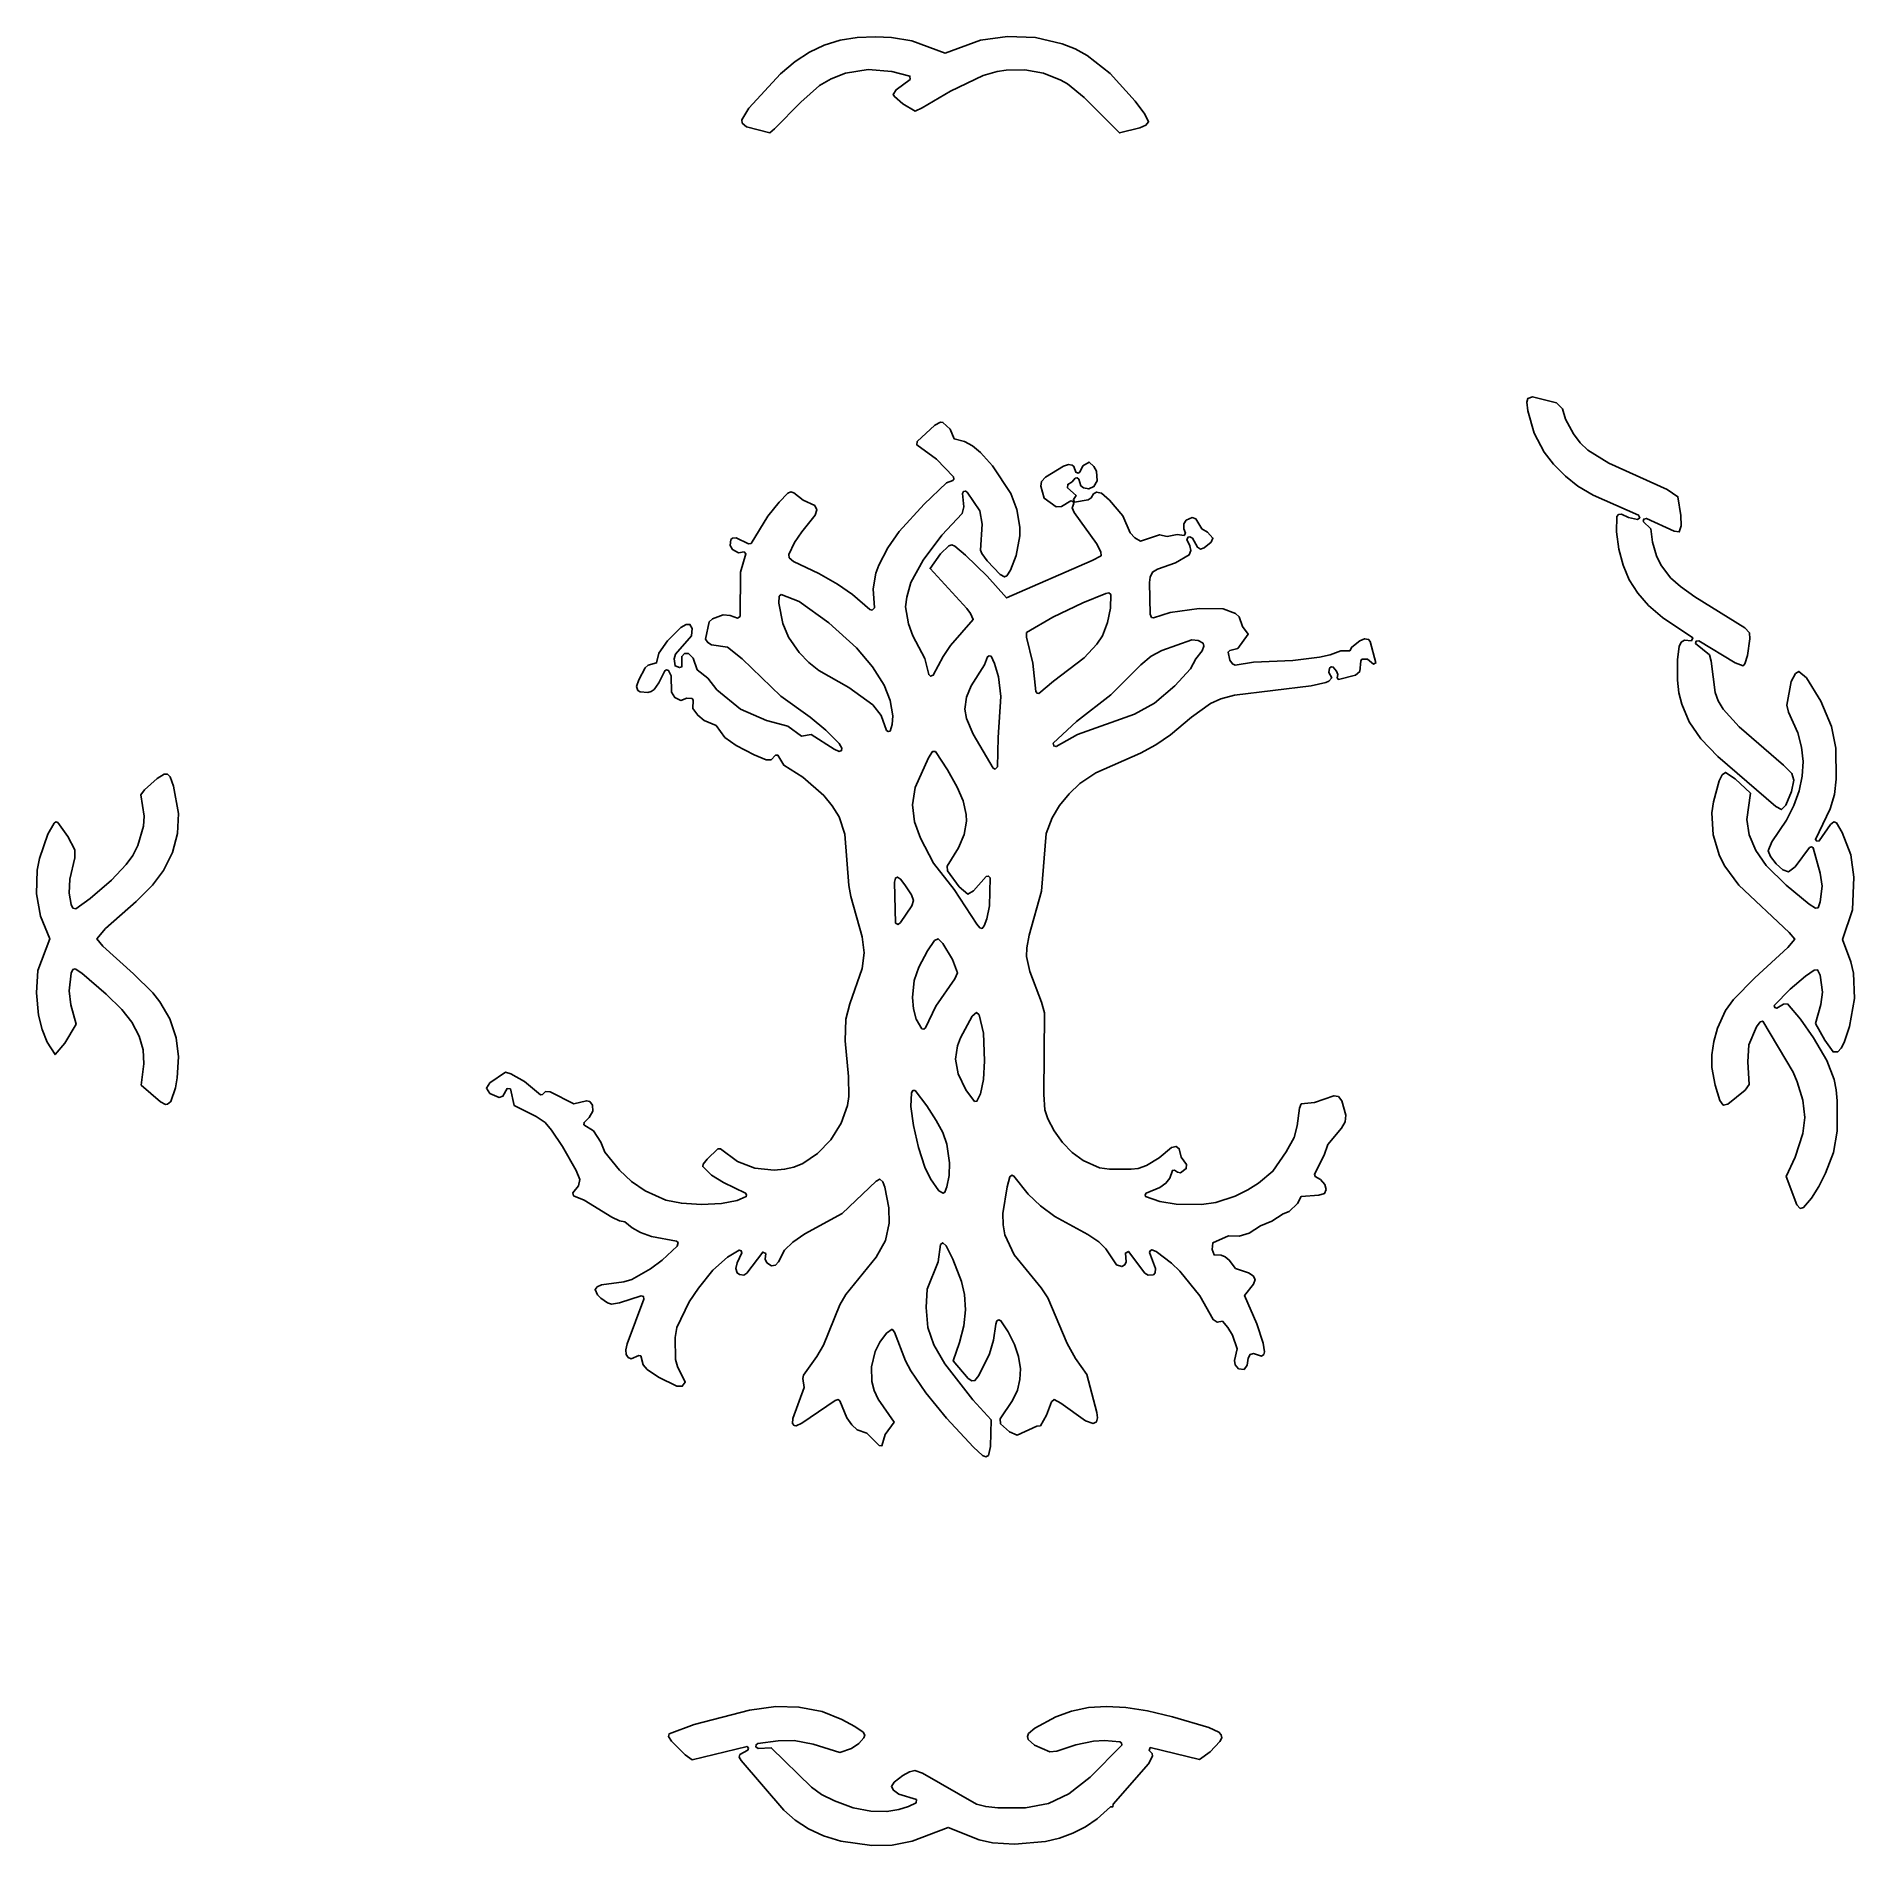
# Model space of a CAD drawing. Header units: metres. Extents: x 5 to 295, y 5 to 294.
import ezdxf

# ---------------------------------------------------------------- set-up
doc = ezdxf.new("R2010")
doc.units = ezdxf.units.M

msp = doc.modelspace()

# ---------------------------------------------------------------- linework, layer by layer
at = {"layer": 'CUT'}
for points in [[(121.8857, 279.0436), (118.1233, 280.0057), (117.4313, 280.5941), (117.3914, 281.1116), (118.5281, 282.9462), (123.5919, 288.4473), (125.8907, 290.397), (128.1975, 291.9381), (130.5641, 293.0367), (133.1006, 293.822), (135.8227, 294.2337), (138.7355, 294.3502), (141.2756, 294.2599), (144.5296, 293.7029), (149.8605, 291.776), (155.4959, 293.8113), (159.8152, 294.4368), (164.2869, 294.2573), (168.565, 293.2609), (170.6154, 292.4313), (172.5669, 291.3795), (176.2417, 288.498), (180.2247, 284.1031), (181.7956, 282.025), (182.3775, 280.7813), (181.9447, 280.2339), (180.9877, 279.8251), (177.7493, 279.0067), (172.0543, 284.679), (169.4359, 286.8387), (168.353, 287.453), (165.5797, 288.54), (162.6189, 289.0686), (159.6438, 289.0368), (158.165, 288.832), (155.9191, 288.2072), (150.7489, 285.6964), (146.218, 283.0074), (145.0723, 282.5083), (143.0998, 283.636), (141.773, 284.8148), (141.5899, 285.1727), (142.0214, 285.9001), (144.2825, 287.552), (144.2339, 288.0968), (141.3512, 288.836), (137.5773, 289.1552), (133.9584, 288.5426), (131.6501, 287.6304), (129.8032, 286.5653), (126.8304, 283.9159), (122.6197, 279.6782), (121.8857, 279.0436)], [(260.4633, 217.2365), (260.8544, 217.5438), (260.6602, 217.9687), (253.4221, 221.1452), (250.9683, 222.5919), (248.9511, 224.1912), (247.076, 226.0948), (245.5586, 228.0032), (243.9724, 231.0578), (242.956, 234.609), (242.779, 236.0254), (242.9473, 236.5919), (243.7061, 236.8365), (247.5516, 235.8717), (248.4716, 234.9498), (248.9619, 233.2966), (250.2306, 230.9653), (251.3037, 229.4903), (252.5313, 228.3519), (255.9204, 226.2687), (265.2204, 222.0286), (266.9312, 220.8831), (267.4268, 217.8848), (267.4552, 216.2238), (267.16, 215.2768), (266.3238, 215.3993), (261.8954, 217.4327), (261.4773, 217.3189), (261.4071, 216.924), (262.5959, 215.7563), (262.8551, 213.6633), (263.5405, 211.4656), (264.2172, 210.028), (265.7741, 207.9319), (267.3353, 206.5418), (269.6385, 204.9078), (277.6084, 199.9554), (278.386, 199.1467), (278.442, 198.1799), (278.0303, 195.5561), (277.6411, 194.2021), (277.3358, 193.857), (276.1027, 194.3806), (270.2736, 197.881), (269.875, 197.8329), (269.7301, 197.4585), (271.9581, 195.6206), (272.2311, 194.6346), (272.8698, 189.6105), (273.3837, 188.2967), (274.1729, 186.9848), (276.7164, 184.1282), (283.7982, 178.0125), (285.1331, 176.6584), (285.4733, 175.6359), (285.0793, 173.8024), (284.1937, 171.6479), (283.4623, 170.9104), (282.5814, 171.4003), (273.3352, 179.3853), (270.6105, 182.2271), (268.7502, 184.9312), (267.5493, 187.7732), (267.0704, 189.5928), (266.8605, 191.5923), (266.8602, 194.9083), (267.155, 196.9924), (267.4604, 197.6466), (267.9804, 197.991), (269.0819, 197.8573), (269.3057, 198.3564), (264.4692, 201.5889), (262.2458, 203.5137), (260.516, 205.4793), (259.1634, 207.5949), (258.1639, 209.955), (257.515, 212.5025), (257.1364, 215.298), (257.2037, 217.7132), (257.4342, 218.0437), (257.9468, 218.1197), (259.0493, 217.5743), (260.4633, 217.2365)], [(80.4516, 126.3246), (79.9117, 126.3827), (79.2082, 125.1435), (78.6435, 124.9463), (77.1391, 125.5682), (76.5778, 126.4263), (77.1116, 127.2661), (79.609, 128.9664), (80.4905, 128.7102), (82.6903, 127.4785), (85.2141, 125.3651), (85.5367, 125.4128), (86.0135, 125.8841), (86.7693, 125.8285), (90.5395, 123.9247), (92.565, 124.3953), (93.0968, 124.3109), (93.5433, 123.6854), (93.5993, 122.7232), (93.0012, 121.7388), (92.1828, 120.9381), (92.1433, 120.578), (93.6756, 119.6082), (94.8654, 117.7683), (95.5234, 116.1975), (97.8588, 113.3169), (99.782, 111.4831), (101.9521, 110.0103), (105.2265, 108.5449), (107.7329, 108.0203), (110.9303, 107.847), (114.1332, 107.9911), (116.6615, 108.4761), (118.0871, 109.1071), (118.1598, 109.3927), (117.9808, 109.6692), (114.4336, 111.3296), (112.5685, 112.5454), (111.1528, 113.8782), (111.2319, 114.2994), (111.8626, 115.0863), (113.5291, 116.7063), (113.9742, 116.7403), (116.708, 114.7191), (119.4716, 113.6487), (122.5714, 113.2974), (124.2058, 113.4741), (125.7086, 113.8156), (127.1425, 114.3892), (129.4851, 115.9578), (131.5965, 118.178), (133.2379, 120.8161), (134.2612, 123.6295), (134.4686, 125.0987), (134.4377, 128.2913), (133.8817, 134.0033), (134.0291, 137.4223), (134.6263, 139.8751), (136.6049, 145.5457), (136.9559, 148.0105), (136.6366, 150.6155), (134.7916, 157.0335), (134.4972, 158.7781), (133.8578, 166.9687), (132.9466, 169.7783), (131.8335, 171.5373), (130.4743, 173.1545), (127.1495, 176.0745), (124.0853, 177.992), (123.1654, 179.586), (122.7425, 179.6026), (122.0843, 178.892), (121.2803, 178.8925), (119.3328, 179.6598), (116.5073, 181.1305), (114.6677, 182.4577), (113.264, 184.3438), (111.3922, 185.1548), (110.3483, 185.9864), (109.5701, 187.044), (109.5899, 188.4027), (109.4492, 188.6662), (108.589, 188.7007), (107.6543, 188.3455), (106.6595, 188.8272), (106.1761, 189.6933), (106.1148, 192.3029), (105.6838, 193.1361), (105.3342, 193.2378), (105.0634, 193.0952), (104.1542, 191.1411), (103.38, 190.0969), (102.9296, 189.7756), (102.3806, 189.6337), (101.1246, 189.733), (100.7506, 189.9662), (100.573, 190.606), (100.9098, 191.6535), (101.9485, 193.5642), (102.4064, 193.9956), (103.7704, 194.3451), (104.132, 195.9302), (105.4904, 197.8968), (107.6487, 199.9954), (108.5042, 200.4999), (109.0913, 200.5073), (109.4585, 199.8656), (109.3337, 198.6653), (106.7953, 195.7687), (106.5577, 194.9992), (106.73, 193.8758), (107.4391, 193.6027), (107.7875, 193.7132), (107.7964, 195.3768), (108.2227, 195.8348), (108.844, 195.8318), (109.6135, 195.1201), (110.2696, 193.25), (111.9408, 191.9011), (113.3772, 190.0605), (117.1891, 186.9703), (121.347, 185.1435), (124.7295, 184.2407), (126.9348, 182.6677), (128.4813, 182.8916), (132.145, 180.5506), (132.9424, 180.2171), (133.3168, 180.3483), (133.3827, 180.7394), (132.9119, 181.4659), (130.7952, 183.6154), (128.2906, 185.6847), (123.6053, 189.0469), (117.4261, 195.0205), (115.1072, 196.8416), (112.5524, 197.2435), (111.9543, 197.5939), (111.5911, 198.1244), (112.153, 200.8909), (112.6813, 201.3882), (114.3963, 202.0362), (115.5402, 201.9412), (116.696, 201.4903), (117.0998, 201.7762), (117.1821, 208.8562), (118.0433, 211.7605), (117.7571, 212.0934), (116.832, 211.9378), (115.875, 212.452), (115.5421, 213.123), (115.6525, 214.0488), (115.8791, 214.296), (116.4651, 214.3369), (118.4665, 213.3513), (118.8728, 213.4122), (121.5665, 217.7802), (123.3334, 220.0171), (124.7487, 221.4714), (125.2293, 221.6934), (125.677, 221.5453), (127.1654, 220.3372), (129.0307, 219.5142), (129.3795, 218.8217), (129.0846, 217.9464), (126.9472, 215.3086), (125.7976, 213.5689), (124.8834, 211.6445), (124.9445, 211.1574), (125.6676, 210.5677), (129.6684, 208.6379), (132.687, 206.9214), (135.0756, 205.269), (137.8419, 202.8967), (138.2174, 202.7832), (138.5581, 203.1424), (138.3642, 206.1796), (138.8071, 208.662), (139.2696, 209.9855), (140.7156, 212.7266), (142.5473, 215.3242), (146.5053, 219.722), (150.0926, 223.1044), (151.0908, 223.4805), (151.274, 223.721), (151.1839, 224.0822), (148.4702, 226.8763), (145.3464, 229.1809), (145.4223, 229.7135), (148.2202, 232.306), (149.1281, 232.8112), (149.5118, 232.7567), (150.6703, 231.7114), (151.3006, 230.1697), (152.9594, 229.7319), (154.2336, 229.0307), (155.5193, 227.9511), (157.4535, 225.8116), (160.3447, 221.4193), (161.3301, 218.8326), (161.779, 216.0447), (161.7823, 214.6395), (161.2153, 211.5168), (160.3089, 209.1758), (159.7061, 208.2772), (159.3498, 208.094), (158.6646, 208.4798), (156.6085, 210.6539), (155.7355, 211.8012), (155.5345, 212.3768), (155.7666, 216.4889), (155.4123, 218.6418), (153.3767, 221.6215), (153.1007, 221.8076), (152.7826, 221.7237), (152.6418, 221.4263), (152.8455, 219.2928), (152.6056, 218.2313), (149.3329, 214.7772), (146.3436, 210.7719), (144.3703, 207.2091), (143.7303, 204.8521), (143.5619, 203.2929), (143.9956, 200.611), (144.7185, 198.6787), (146.621, 195.0774), (147.2547, 192.4781), (147.523, 192.217), (147.9619, 192.3921), (149.553, 195.3661), (150.7481, 197.1575), (154.3703, 201.2664), (153.9379, 202.245), (153.3374, 203.0238), (147.4561, 209.4105), (149.1255, 211.7916), (150.4577, 213.0375), (150.9262, 213.1971), (151.4042, 212.9751), (153.1237, 211.5668), (156.5636, 208.1866), (159.6931, 204.7219), (173.3679, 210.6841), (174.7846, 211.4797), (174.744, 212.0995), (174.0448, 213.413), (170.4913, 218.3526), (170.1817, 219.1233), (170.4228, 219.8278), (170.3358, 220.146), (169.9243, 220.2666), (168.4418, 219.3544), (167.6275, 219.3066), (165.7026, 220.6663), (165.1428, 222.6081), (165.2809, 223.3347), (165.9026, 224.0281), (168.7565, 225.765), (169.584, 226.0299), (170.143, 225.9582), (170.4074, 225.729), (170.7521, 224.7951), (171.1222, 224.6468), (171.3969, 224.8324), (171.8874, 225.8262), (172.8551, 226.4372), (173.6325, 225.7143), (174.071, 224.9617), (174.1645, 223.4128), (173.633, 222.556), (172.8138, 222.1548), (171.9658, 222.3099), (171.5297, 222.6565), (171.2349, 223.6972), (170.9502, 223.9305), (170.6573, 223.8717), (170.1729, 223.286), (169.4694, 222.8624), (169.4297, 222.3063), (170.7888, 221.0676), (170.3581, 220.4656), (170.5263, 220.0253), (172.6957, 220.3961), (173.2138, 220.7081), (173.5894, 221.3473), (174.0585, 221.6486), (174.8577, 221.4626), (176.1096, 220.3689), (178.2328, 217.8333), (179.4339, 215.1118), (180.1872, 214.3324), (181.0909, 213.806), (184.1168, 214.8348), (185.3231, 214.5459), (186.9279, 214.8389), (188.0299, 214.7159), (188.2631, 215.0861), (187.9945, 215.7751), (187.9901, 216.5767), (188.3943, 217.1655), (189.3331, 217.5627), (189.9112, 217.3487), (190.8946, 215.75), (191.8044, 215.2447), (192.6473, 214.2926), (192.3758, 213.6432), (191.2357, 212.7366), (190.69, 212.5443), (190.1954, 212.8144), (189.3926, 214.2595), (188.97, 214.5031), (188.6706, 214.4592), (188.488, 214.0601), (188.9801, 213.0471), (189.1145, 212.2846), (188.8435, 211.6039), (186.6576, 210.3108), (183.8183, 209.3491), (182.9814, 208.8594), (182.6206, 208.0603), (182.5245, 207.214), (182.6399, 202.1567), (182.8587, 201.6052), (183.1506, 201.5567), (185.8006, 202.4152), (190.4265, 203.0323), (194.3044, 202.9993), (196.2695, 202.2459), (196.8565, 201.6886), (197.3977, 200.1664), (198.2857, 198.9551), (196.627, 196.6544), (195.3495, 196.3277), (195.0656, 196.0925), (195.3479, 194.7763), (195.7535, 194.192), (196.1952, 194.0112), (199.1423, 194.4768), (205.4267, 194.7418), (209.6661, 195.294), (211.3669, 195.6477), (213.0818, 196.2636), (214.5184, 196.2749), (214.8283, 196.8698), (216.1051, 197.8567), (216.8891, 198.2201), (217.5143, 198.1126), (217.7834, 197.7726), (218.6891, 194.3618), (218.2925, 194.1538), (217.3483, 194.9224), (216.451, 194.973), (216.2651, 194.698), (216.1176, 193.0006), (215.4361, 192.3726), (212.6916, 191.7238), (212.5186, 191.9438), (212.6006, 192.5181), (212.3921, 193.0567), (211.8738, 193.6711), (211.5525, 193.7437), (211.2742, 193.5103), (211.1513, 192.8347), (211.6309, 191.965), (211.1461, 191.4304), (210.665, 191.2215), (208.3522, 190.6895), (196.1019, 189.1994), (193.9155, 188.6259), (192.2796, 187.867), (189.221, 185.7009), (185.8565, 182.8706), (183.5289, 181.2807), (181.0527, 179.9255), (173.9272, 176.7862), (171.3864, 175.1015), (169.66, 173.4345), (168.1232, 171.547), (166.9694, 169.6106), (165.9952, 167.1098), (165.2673, 157.8864), (163.2683, 150.8761), (162.8974, 148.8279), (162.8676, 147.4394), (163.4086, 145.0406), (165.2873, 140.1637), (165.7341, 138.4359), (165.6202, 125.4319), (165.7998, 122.9417), (166.2699, 121.5354), (167.2692, 119.6255), (168.6016, 117.7183), (170.1365, 116.1553), (171.9168, 114.871), (174.5133, 113.6931), (176.111, 113.4716), (179.569, 113.4735), (180.6913, 113.5924), (182.0365, 114.0759), (184.0575, 115.2715), (186.0456, 116.9282), (186.7707, 117.124), (187.2737, 116.7313), (187.5818, 115.3841), (188.4218, 114.2302), (188.3796, 113.559), (187.4919, 112.9068), (186.9835, 112.9922), (186.5147, 113.3278), (186.1893, 113.2864), (185.7561, 112.0306), (185.1523, 111.2329), (184.181, 110.5477), (181.9855, 109.6616), (181.8104, 109.3812), (181.8889, 109.0959), (184.163, 108.3142), (186.7714, 107.9036), (190.8134, 107.8169), (193.0883, 108.1309), (196.2187, 109.1712), (198.2228, 110.1567), (199.9192, 111.2182), (202.2391, 113.1539), (204.3393, 116.2377), (205.625, 118.5505), (206.1054, 120.3804), (206.4876, 123.2225), (206.769, 123.8884), (208.8846, 124.1057), (211.9701, 125.2181), (212.6996, 125.0633), (213.2476, 124.3982), (213.8969, 122.0952), (213.801, 121.0432), (213.2072, 120.04), (211.0134, 117.4024), (210.4015, 115.736), (208.8752, 112.6581), (208.974, 112.3289), (209.8358, 111.8446), (210.5384, 111.0128), (210.7661, 110.2108), (210.4886, 109.6175), (209.5705, 109.3017), (206.7437, 109.1033), (206.169, 108.02), (204.8345, 106.7154), (203.8559, 106.3186), (202.0454, 105.1541), (200.2282, 104.4323), (198.4171, 103.2368), (196.834, 102.7735), (195.1192, 102.8041), (192.6132, 101.7043), (192.5485, 100.6213), (192.834, 99.7886), (193.9851, 99.7272), (194.6123, 99.4814), (195.2566, 98.9438), (196.2731, 97.5987), (198.3315, 96.9179), (199.0707, 96.421), (199.4233, 95.8757), (199.1316, 95.1303), (197.7078, 93.3133), (199.6528, 88.776), (200.6501, 85.6668), (200.8903, 84.3077), (200.8032, 83.8838), (200.4303, 83.6126), (199.1477, 84.0115), (198.5902, 83.8854), (198.2933, 83.2889), (198.1465, 82.1705), (197.6219, 81.4968), (196.7401, 81.5717), (196.1875, 82.2039), (196.1133, 82.8978), (196.5468, 84.7988), (195.7533, 86.9675), (195.037, 88.2033), (194.1711, 89.1955), (193.3282, 89.0311), (192.7072, 89.448), (190.5361, 93.2679), (187.3507, 97.2051), (186.02, 98.4501), (183.5622, 100.3018), (182.8924, 100.6165), (182.5992, 100.4512), (182.535, 100.1568), (183.4913, 97.6052), (183.4218, 96.9367), (183.1381, 96.6083), (182.2826, 96.5598), (181.7794, 96.8885), (179.1542, 100.3489), (178.6749, 100.0747), (178.802, 98.6786), (178.5714, 98.1777), (178.1107, 97.9062), (177.2429, 98.2188), (175.5428, 100.7457), (174.4079, 101.8897), (172.6457, 103.0674), (167.4174, 105.9297), (165.1126, 107.6119), (163.1274, 109.476), (160.8607, 112.3678), (160.5225, 112.5017), (160.2047, 112.2643), (159.7587, 110.6494), (159.0902, 106.3923), (159.1172, 104.6103), (159.4161, 102.9709), (160.915, 99.8197), (165.1927, 94.5265), (166.2893, 92.898), (169.3505, 85.636), (170.7038, 83.2447), (172.5136, 80.6556), (174.1071, 74.6229), (174.2037, 73.7385), (174.0385, 73.1088), (173.4928, 72.8586), (172.2956, 73.2722), (168.3632, 76.1188), (167.2992, 76.674), (166.8693, 76.3026), (166.0627, 74.1949), (165.0861, 72.4653), (164.5204, 72.4288), (161.3654, 70.9818), (160.1542, 71.5236), (158.726, 72.803), (158.6642, 73.5792), (160.6271, 76.5126), (161.4116, 78.1864), (161.8013, 79.8634), (161.8867, 81.5956), (161.5641, 83.5316), (160.9369, 85.4667), (159.9346, 87.4737), (158.7713, 89.2682), (158.4325, 89.4133), (158.1442, 89.2443), (157.944, 88.7368), (157.6167, 86.1731), (156.9375, 83.986), (155.2608, 80.5105), (154.6163, 79.702), (154.1513, 79.6563), (153.552, 80.029), (151.176, 82.8487), (152.1763, 85.7985), (152.842, 88.47), (153.0992, 91.0123), (152.9866, 93.4629), (152.4923, 95.5105), (151.0715, 99.1051), (150.0146, 101.2469), (149.4926, 101.7194), (149.1324, 101.4361), (148.7284, 98.6771), (146.9794, 94.2986), (146.841, 91.4041), (147.1055, 88.1764), (148.0717, 85.3931), (149.8457, 82.363), (154.3177, 76.6332), (157.248, 73.4237), (157.1241, 69.196), (156.8173, 67.7542), (156.3867, 67.5248), (155.8614, 67.7476), (154.3908, 69.0818), (150.1012, 73.695), (146.7907, 77.7379), (144.407, 81.2383), (143.5486, 82.8343), (141.8005, 87.4156), (141.3862, 87.9117), (140.5051, 87.298), (139.4475, 85.8595), (138.7057, 84.3397), (138.1088, 81.9246), (138.1655, 79.5373), (138.5172, 78.1262), (139.175, 76.763), (141.7118, 73.0633), (140.302, 71.072), (139.7547, 69.2917), (139.3203, 69.3595), (137.3356, 71.2845), (135.816, 71.8521), (134.9485, 72.6158), (134.1658, 73.7377), (133.0518, 76.4552), (132.7681, 76.6825), (132.3214, 76.5459), (126.9989, 72.9193), (126.0638, 72.4549), (125.7277, 72.532), (125.5074, 72.8498), (125.5424, 73.6298), (127.3584, 78.6175), (127.1435, 80.0236), (127.2283, 80.5512), (129.3933, 83.5652), (130.4136, 85.3704), (133.0439, 91.7985), (133.9964, 93.4426), (138.8354, 99.4001), (140.3169, 102.0746), (140.9112, 104.8504), (140.8828, 107.2812), (140.2551, 110.5963), (139.9165, 111.441), (139.4105, 111.8877), (138.85, 111.5425), (133.4436, 106.4053), (127.4706, 103.1551), (125.5116, 101.8097), (124.1931, 100.5417), (123.2647, 98.6668), (122.7579, 98.132), (122.1122, 98.0304), (121.3826, 98.5158), (121.1099, 99.0907), (121.2065, 99.9942), (120.7405, 100.2302), (118.207, 96.8761), (117.7174, 96.5598), (116.9927, 96.6315), (116.6541, 96.8979), (116.4509, 97.5966), (116.6466, 98.4999), (117.3957, 100.0918), (117.2992, 100.4162), (116.9855, 100.543), (115.1073, 99.4049), (112.7538, 97.3681), (110.4493, 94.484), (108.9937, 92.2729), (107.0122, 88.1623), (106.7325, 86.5756), (106.7663, 83.057), (107.0871, 81.936), (108.3443, 79.4497), (107.8737, 78.7954), (107.0207, 78.8231), (104.0795, 80.2647), (102.2671, 81.4525), (101.6489, 82.2299), (101.2318, 83.6548), (100.9294, 83.6988), (99.701, 83.1712), (99.246, 83.416), (98.9141, 83.8948), (98.8444, 84.6021), (99.0634, 85.5978), (101.7546, 92.7205), (101.6943, 93.1124), (101.3222, 93.249), (97.8275, 92.1363), (96.5396, 91.9305), (95.9169, 92.1405), (94.8528, 92.8799), (94.3255, 93.4178), (93.9502, 94.2385), (94.2881, 94.6724), (94.9815, 94.977), (98.5529, 95.4769), (99.7907, 95.835), (102.8224, 97.5711), (104.6571, 98.9478), (107.0554, 101.1689), (107.221, 101.7558), (106.9614, 101.9532), (102.9632, 102.7439), (101.182, 103.3782), (99.8777, 104.1194), (98.7203, 105.0633), (97.8411, 105.2416), (96.6247, 105.8327), (92.2163, 108.535), (90.5049, 109.2383), (90.3943, 109.7134), (91.2789, 110.8398), (91.5069, 111.8469), (90.9366, 113.2627), (88.7557, 117.1241), (86.9953, 119.7204), (85.9464, 120.9408), (84.5476, 121.9063), (81.031, 123.6336), (80.4516, 126.3246)], [(123.6974, 205.2823), (123.3384, 204.9881), (123.2862, 203.8828), (123.9471, 200.6705), (124.8521, 198.453), (126.5367, 195.9984), (128.1029, 194.4296), (129.7132, 193.1624), (134.503, 190.4275), (138.3202, 187.6386), (139.6391, 185.9267), (140.5038, 183.5693), (140.7852, 183.3922), (141.0721, 183.4716), (141.4119, 184.4864), (141.4979, 185.9224), (141.0992, 188.341), (140.1361, 190.8172), (138.2504, 193.7427), (135.6881, 196.7688), (131.2788, 200.7724), (126.5621, 204.1538), (123.6974, 205.2823)], [(162.8614, 199.2079), (162.8413, 198.4363), (163.8912, 194.2847), (164.3743, 189.7842), (164.5546, 189.5118), (164.8428, 189.4624), (167.1623, 191.4497), (172.0855, 195.177), (174.1294, 197.3379), (174.9857, 198.6849), (175.8175, 200.8155), (176.3074, 203.0716), (176.3326, 205.3045), (176.042, 205.5404), (175.5498, 205.4615), (171.8463, 203.9455), (167.0804, 201.6646), (162.8614, 199.2079)], [(167.1426, 181.5273), (167.2082, 181.1008), (167.6267, 180.9958), (170.9961, 182.9234), (180.1125, 186.1656), (183.2924, 187.926), (186.5576, 190.693), (189.0662, 193.4276), (189.9262, 194.989), (190.9355, 196.3053), (191.2008, 197.0258), (191.1099, 197.4919), (190.268, 197.9283), (189.2957, 198.0303), (184.4948, 196.3364), (182.7941, 195.4268), (181.1343, 194.0505), (176.3509, 189.2687), (170.8413, 184.9898), (167.1426, 181.5273)], [(157.2047, 195.4318), (156.8858, 195.5036), (156.6437, 195.3396), (156.1505, 194.0321), (154.0196, 190.6735), (153.3025, 188.8579), (153.0243, 186.9516), (153.2586, 185.4781), (154.3388, 182.9833), (157.5307, 177.5558), (157.8598, 177.3891), (158.2397, 177.7521), (158.3154, 182.4361), (158.7543, 188.9697), (158.3747, 192.13), (157.7752, 194.2423), (157.2047, 195.4318)], [(277.6667, 126.0813), (274.8858, 123.8487), (274.1741, 123.6756), (273.6382, 124.4458), (272.8699, 126.8746), (272.3711, 129.7196), (272.368, 131.7164), (272.6672, 133.8495), (273.2358, 135.9938), (274.529, 138.8151), (275.8232, 140.5929), (279.1994, 144.0276), (284.4767, 148.8655), (285.5933, 150.2064), (284.6962, 151.2953), (276.6552, 158.8681), (274.4292, 161.8886), (273.578, 163.5326), (272.5529, 166.9008), (272.3681, 170.4068), (272.6035, 172.1701), (273.5023, 175.5212), (273.9914, 176.4623), (274.5262, 176.865), (276.102, 175.8327), (278.5153, 173.5682), (277.9473, 169.3433), (278.3418, 166.8958), (279.3687, 164.3761), (281.044, 161.9857), (284.2295, 158.8598), (287.8923, 155.7847), (288.8911, 155.1478), (289.3224, 155.2399), (289.6631, 156.1951), (289.9729, 158.6926), (289.6854, 160.7442), (288.5582, 164.8304), (288.2919, 164.9734), (287.975, 164.8567), (285.6923, 161.7936), (284.6093, 160.9827), (283.7238, 161.2726), (282.6286, 162.2698), (281.7242, 163.4121), (281.3345, 164.3348), (281.9546, 165.7619), (284.2785, 169.2471), (285.4701, 171.5957), (286.3116, 173.9087), (286.8063, 176.247), (286.927, 178.5884), (286.6958, 180.8702), (286.0792, 183.1797), (284.6266, 186.4912), (284.3509, 187.6157), (285.0443, 191.3696), (285.7202, 192.6476), (286.2326, 192.9806), (287.463, 191.9483), (289.7921, 188.2287), (291.4725, 184.2143), (292.151, 180.7353), (292.2414, 175.784), (291.9388, 173.3449), (291.2531, 171.0597), (288.9067, 166.1442), (289.1521, 165.8767), (289.5116, 165.9272), (291.3347, 168.5262), (291.8549, 168.951), (292.2686, 168.7798), (293.1917, 167.2492), (294.5421, 163.6978), (295.0538, 160.1286), (294.8478, 154.8997), (293.241, 150.1758), (294.541, 146.5913), (294.9874, 144.8132), (295.1692, 140.7435), (294.3742, 136.2694), (293.5214, 133.7371), (293.0233, 132.8003), (292.4686, 132.2015), (291.7374, 132.2143), (290.4233, 134.0595), (288.9027, 136.7214), (289.7742, 139.7863), (290.0331, 141.7499), (289.6648, 144.4443), (289.2405, 145.3197), (288.6781, 145.2858), (287.3239, 144.3244), (284.872, 142.222), (282.3086, 139.6288), (282.399, 139.3117), (282.7377, 139.1796), (283.7932, 139.829), (284.4266, 139.8711), (286.5408, 137.4459), (288.6078, 134.4637), (290.7458, 130.8615), (291.9058, 127.7792), (292.207, 126.169), (292.3878, 124.4184), (292.3878, 119.5281), (291.7676, 116.1168), (290.5276, 112.8628), (289.4354, 110.7059), (288.294, 108.8472), (287.0053, 107.3645), (286.4475, 107.207), (285.9358, 107.7877), (284.2048, 112.2851), (285.6919, 115.3825), (286.8723, 119.1553), (287.19, 121.7319), (286.8979, 124.4907), (286.0102, 127.4097), (285.3318, 128.9739), (280.4806, 137.1293), (280.085, 137.0347), (279.5177, 136.1959), (278.2597, 133.3324), (278.0909, 130.6242), (278.3409, 127.0172), (277.6667, 126.0813)], [(148.3425, 180.2163), (147.844, 180.1902), (147.1883, 179.1816), (145.0819, 174.4243), (144.6436, 171.6547), (144.994, 168.9598), (145.9398, 166.3545), (148.0135, 162.3554), (151.2869, 158.1748), (154.9344, 152.6003), (155.42, 152.0111), (155.7874, 151.9386), (156.1249, 152.3482), (156.5332, 153.4487), (156.9676, 155.553), (157.0435, 160.0219), (156.8026, 160.3013), (156.4366, 160.255), (154.4011, 157.942), (153.4823, 157.4104), (152.1249, 158.5947), (150.2203, 161.1617), (150.1809, 161.8721), (151.992, 164.7953), (152.8979, 166.9464), (153.2723, 169.0465), (153.2197, 170.1142), (152.7366, 172.323), (151.779, 174.4778), (150.2545, 177.2632), (148.3425, 180.2163)], [(10.8808, 145.4785), (10.5308, 145.357), (10.238, 144.7639), (9.9366, 141.9876), (10.1637, 139.7212), (11.0156, 136.6564), (9.2516, 133.6163), (7.661, 131.7776), (6.4128, 133.7472), (5.5957, 135.8034), (5.0354, 138.0813), (4.6831, 141.6354), (4.927, 145.231), (6.8516, 150.2728), (5.3599, 153.8859), (4.6824, 157.4492), (4.8063, 161.2156), (5.1923, 163.1068), (6.5409, 166.9761), (7.5137, 168.7364), (7.7944, 168.9516), (8.0939, 168.8778), (9.6966, 166.6101), (10.833, 164.5116), (10.815, 163.2231), (10.0254, 159.8053), (9.9366, 157.5645), (10.2608, 155.7514), (10.5343, 155.1945), (10.9641, 155.0862), (13.2798, 156.7212), (16.6814, 159.6538), (19.0133, 162.1293), (20.0785, 163.5947), (20.9105, 165.1691), (21.8212, 168.2809), (21.9058, 169.859), (21.3706, 173.2577), (21.9743, 174.0877), (23.9667, 175.8984), (25.0895, 176.5916), (25.6439, 176.5528), (26.035, 176.1523), (26.602, 174.653), (27.395, 170.2781), (27.2214, 167.1243), (26.4078, 164.0544), (24.9722, 161.2128), (23.2105, 158.8219), (20.6241, 156.2354), (15.7536, 151.9215), (14.3566, 150.2931), (15.3033, 149.086), (20.2153, 144.6716), (23.264, 141.623), (24.4104, 140.2325), (26.0081, 137.4741), (27.0352, 134.4813), (27.397, 131.4081), (27.1923, 128.0464), (26.9189, 126.469), (26.1514, 124.2851), (25.6215, 123.8511), (25.2951, 123.8183), (24.5266, 124.2387), (21.4321, 126.9115), (21.8513, 130.2873), (21.7677, 132.5373), (21.111, 134.698), (19.9119, 136.9498), (18.3122, 139.0066), (15.8586, 141.4325), (11.9257, 144.8131), (10.8808, 145.4785)], [(141.9518, 152.8002), (142.3504, 152.5757), (142.7324, 152.8683), (144.5314, 155.5611), (144.802, 156.4164), (144.4956, 157.3147), (143.4445, 158.8982), (142.7549, 159.8164), (142.2655, 160.1469), (141.9129, 159.967), (141.7712, 159.3234), (141.9518, 152.8002)], [(146.1604, 135.9067), (146.4499, 135.8437), (146.7205, 136.0342), (148.3886, 139.5094), (151.4376, 143.8924), (151.8183, 144.8433), (151.0363, 146.9579), (149.4871, 149.5412), (148.778, 150.2757), (148.1888, 149.9965), (147.0249, 148.3534), (145.6744, 145.7409), (144.9012, 143.617), (144.6746, 140.9116), (144.7884, 139.0999), (145.2637, 137.4182), (146.1604, 135.9067)], [(153.1957, 126.1767), (154.5606, 124.3041), (154.9349, 124.3348), (155.5057, 125.4928), (155.9706, 127.8033), (156.1761, 130.7762), (155.9995, 135.195), (155.3047, 138.1093), (154.8674, 138.4811), (154.1984, 137.8987), (152.3377, 134.4601), (151.8353, 133.1799), (151.5033, 131.0317), (151.967, 128.7169), (153.1957, 126.1767)], [(145.1012, 126.0209), (144.699, 126.0308), (144.4721, 125.6811), (144.3819, 123.5067), (144.7883, 120.4399), (145.6002, 116.9605), (146.5988, 113.8203), (147.5053, 111.9224), (148.8603, 110.0402), (149.572, 109.6233), (149.8162, 109.8032), (150.1443, 110.6672), (150.4951, 112.4812), (150.5503, 114.4705), (150.1134, 117.4751), (149.4772, 119.3162), (148.4451, 121.2358), (146.9505, 123.6092), (145.1012, 126.0209)], [(109.4356, 19.1267), (108.3173, 19.9409), (106.168, 22.0895), (105.6774, 22.8526), (105.7963, 23.2994), (109.7812, 24.7541), (118.6042, 27.0404), (122.8456, 27.6304), (126.5131, 27.5406), (130.2118, 26.8272), (133.3888, 25.5618), (135.4374, 24.4628), (136.768, 23.5168), (137.0244, 23.0529), (136.8889, 22.6159), (136.0819, 21.7321), (134.8867, 20.9217), (133.0234, 20.2988), (128.803, 21.6499), (125.7706, 22.2028), (123.1922, 22.1449), (119.959, 21.7088), (119.6721, 21.5366), (119.6326, 21.1759), (119.9819, 20.9289), (122.0972, 21.0504), (128.517, 14.7774), (130.141, 13.5789), (132.1699, 12.5627), (135.1621, 11.4775), (138.0026, 10.901), (140.5723, 10.8479), (142.4896, 11.1861), (143.9915, 11.6753), (145.2369, 12.2432), (145.2889, 12.7723), (142.4808, 13.6619), (141.6321, 14.2541), (141.2969, 14.8856), (141.7197, 15.5413), (143.1061, 16.6327), (144.189, 17.22), (145.0367, 17.4073), (146.2472, 16.9928), (154.8666, 12.0565), (156.3501, 11.6596), (158.2694, 11.4308), (162.7066, 11.4293), (166.3659, 12.1337), (169.6522, 13.697), (173.0131, 16.3372), (178.0792, 21.4649), (178.0556, 21.8343), (177.7725, 22.0148), (175.333, 22.2005), (173.596, 22.116), (170.7353, 21.5135), (167.7268, 20.4825), (166.5788, 20.3855), (164.1179, 21.4901), (163.158, 22.3511), (163.0039, 22.8373), (163.1814, 23.3138), (164.2166, 24.2027), (167.5313, 25.9925), (170.0724, 26.9117), (172.794, 27.4859), (175.6289, 27.6602), (178.7538, 27.4812), (182.223, 26.9273), (186.1859, 25.9817), (191.9812, 24.2735), (193.6028, 23.5462), (193.9877, 23.118), (194.0666, 22.6586), (193.7477, 22.0346), (192.1964, 20.3955), (190.5077, 19.1566), (182.6421, 21.0677), (182.442, 20.6125), (182.9284, 20.155), (183.0202, 19.7205), (182.3404, 18.4836), (176.7147, 12.0553), (176.6791, 11.6245), (176.2795, 11.5977), (174.1305, 9.692), (172.275, 8.4453), (170.2631, 7.4067), (168.118, 6.6201), (165.8921, 6.0596), (160.9442, 5.6499), (157.4279, 5.884), (155.2954, 6.3262), (150.3362, 8.3169), (144.6235, 6.131), (141.4245, 5.5062), (138.1394, 5.4163), (133.1794, 6.1276), (130.4567, 6.9586), (128.0643, 8.0825), (125.9138, 9.4965), (124.1073, 11.094), (117.2645, 19.0343), (116.9824, 19.557), (117.0836, 19.9477), (118.3623, 20.6723), (118.4379, 20.9993), (118.2316, 21.2639), (109.4356, 19.1267)]]:
    msp.add_lwpolyline(points, close=True, dxfattribs=at)

doc.saveas('drawing.dxf')
